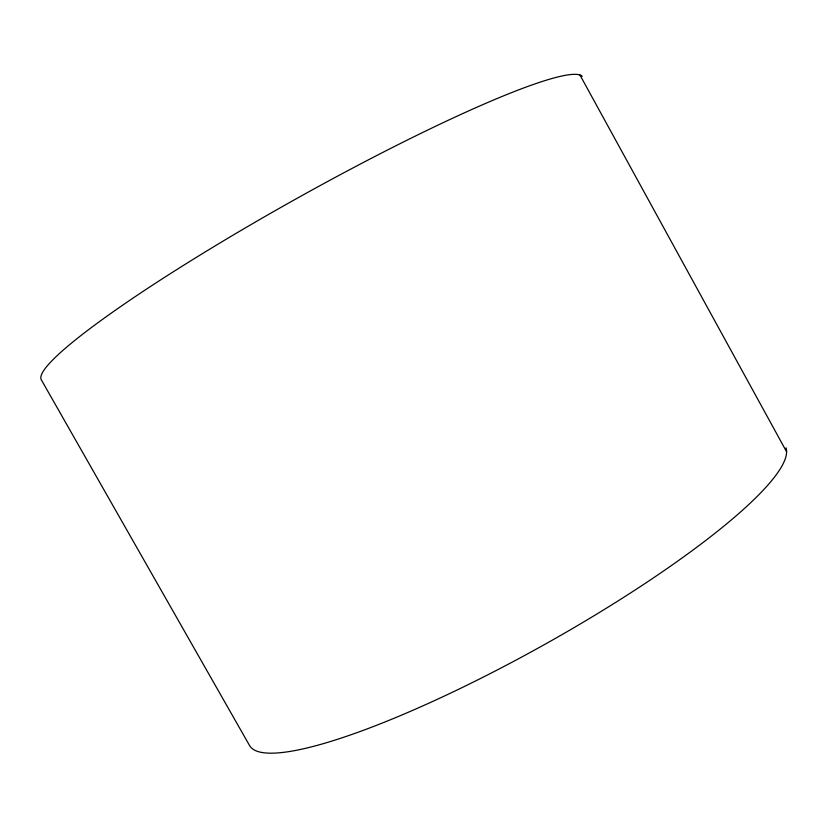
<?xml version="1.0" encoding="UTF-8"?>
<svg xmlns="http://www.w3.org/2000/svg" width="828" height="828" viewBox="0 0 828 828"><rect width="100%" height="100%" fill="white"/><g stroke="black" fill="none" stroke-linecap="round" stroke-linejoin="round"><path stroke-width="1.24" d="M579.921 74.965L786.6 451.788M786 447.813A306.846 55.838 -29.2 0 1 539.639 647.248A306.846 55.838 -29.2 0 1 249.435 745.314L41.4 379.969A310.221 33.679 -29.2 0 1 290.669 201.897A310.221 33.679 -29.2 0 1 582.239 76.279"/></g></svg>
